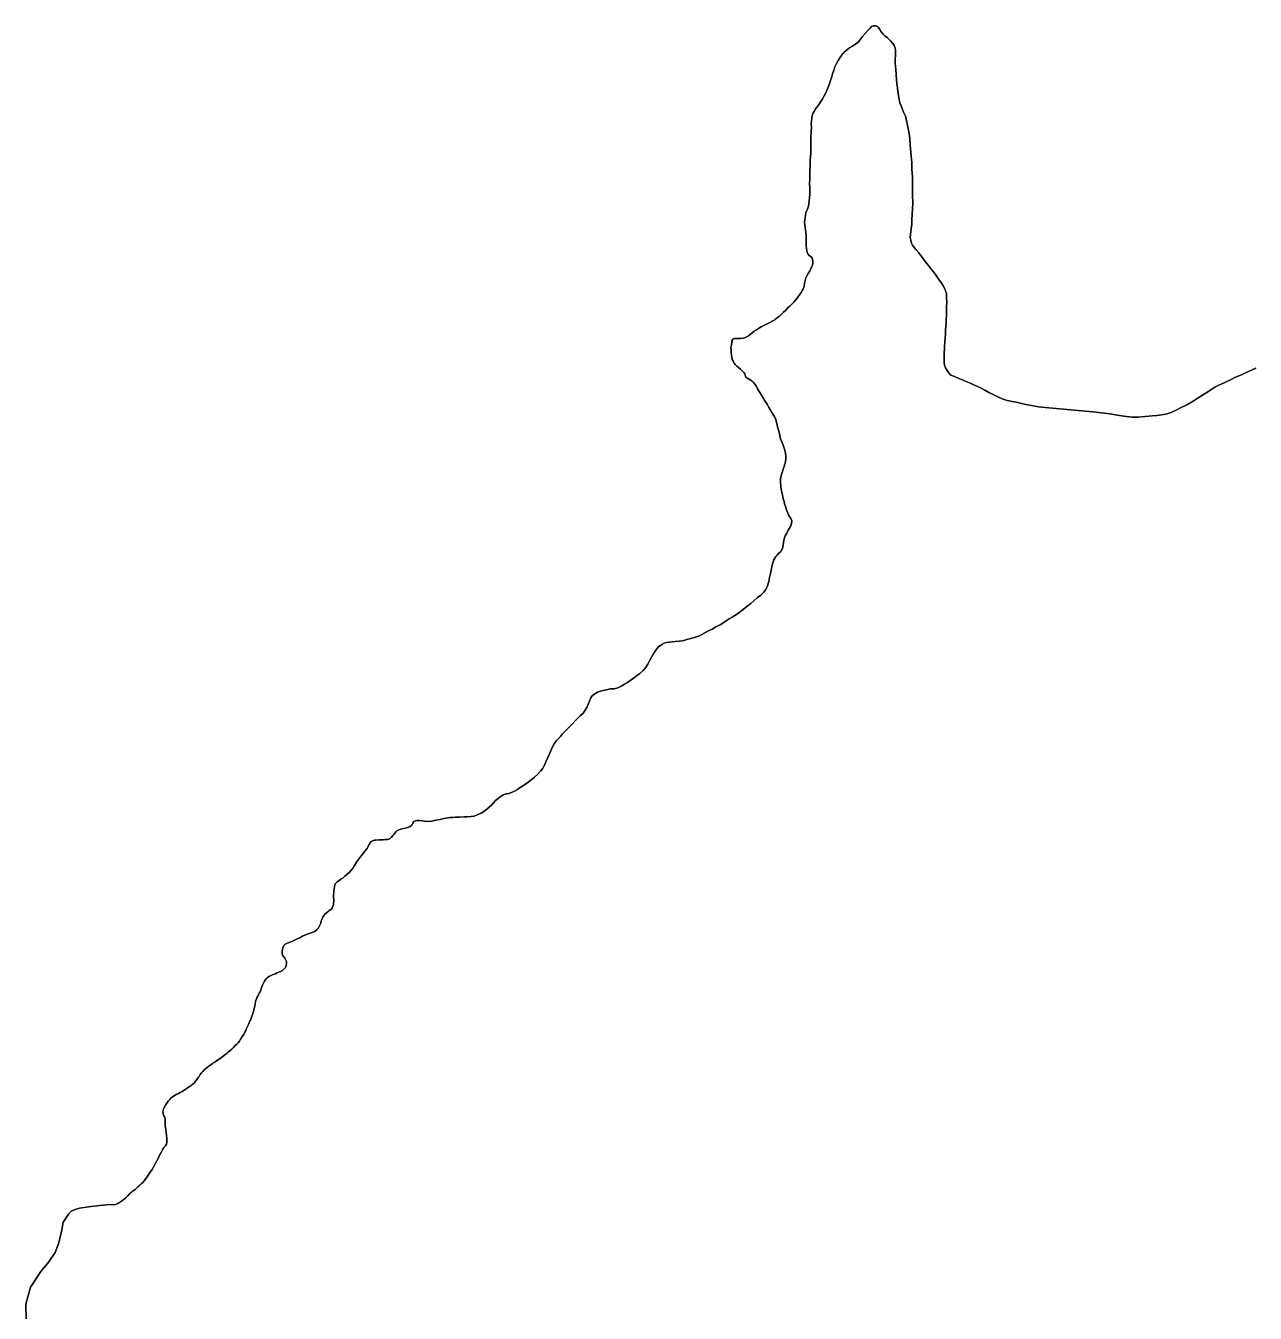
# Model space of a CAD drawing. Header units: millimetres. Extents: x 642261 to 742091, y 6812581 to 6930561.
# Drawn here: x 725153 to 727146, y 6897207 to 6899294 of the extents above; entities that cross this region are included whole.
import ezdxf

# ---------------------------------------------------------------- set-up
doc = ezdxf.new("R2010")
doc.units = ezdxf.units.MM
doc.layers.add('LimiteAreaMunicipio', color=10, linetype='Continuous')

# ---------------------------------------------------------------- blocks, each defined once
blk = doc.blocks.new('compartilhadora_AUTOCAD_OD_1_FMEBLOCK1')
at = {"layer": 'LimiteAreaMunicipio', "color": 7, "linetype": 'Continuous'}
blk.add_lwpolyline([(623.36675, -9680.81465), (622.60145, -9656.80745), (630.41335, -9629.53395), (647.00985, -9604.13935), (660.07535, -9588.61825), (670.40465, -9573.04575), (676.47105, -9557.73585), (680.97635, -9536.48395), (683.18445, -9524.18635), (691.64455, -9510.97805), (695.99445, -9506.08985), (702.57935, -9503.64295), (709.46195, -9501.54455), (724.55985, -9499.25765), (742.16765, -9496.93245), (759.38085, -9495.37095), (766.63745, -9495.97145), (769.28265, -9494.96885), (771.84865, -9493.88515), (774.32425, -9492.45835), (777.66715, -9490.36315), (779.91365, -9488.64035), (782.31695, -9486.79805), (784.73835, -9484.66685), (786.67755, -9482.90695), (788.23155, -9481.24535), (790.45415, -9478.91535), (792.06235, -9477.21765), (793.29915, -9476.14455), (794.70065, -9474.94395), (795.32305, -9474.41075), (797.40105, -9472.94785), (799.82245, -9470.99715), (802.20765, -9468.92005), (804.38295, -9466.97895), (807.18375, -9464.48625), (810.36405, -9461.57835), (812.26895, -9459.66845), (814.87105, -9456.65215), (817.43685, -9453.18435), (819.40665, -9450.49325), (821.06665, -9448.11295), (823.43645, -9444.64655), (825.48845, -9441.44015), (827.30915, -9438.52245), (829.60025, -9434.72055), (831.44985, -9431.54295), (833.06825, -9428.27875), (835.03355, -9424.69685), (836.99875, -9420.82605), (838.53905, -9417.68425), (840.44655, -9413.95785), (842.46955, -9410.23145), (844.81045, -9405.98525), (846.43695, -9403.33945), (849.03815, -9400.53735), (850.65645, -9397.61995), (851.23445, -9394.81785), (851.26335, -9391.75585), (851.11615, -9387.95145), (850.97165, -9383.61835), (850.39355, -9378.62095), (849.41105, -9373.30585), (848.71625, -9368.14705), (848.54285, -9364.47855), (848.48595, -9360.68065), (848.37035, -9355.76995), (847.59005, -9353.45905), (846.14535, -9350.61295), (845.22055, -9347.86865), (844.93155, -9345.12435), (845.65405, -9341.19575), (846.87195, -9338.03005), (849.01055, -9334.65025), (851.20715, -9331.32835), (853.72135, -9328.15075), (855.95145, -9325.27855), (857.97455, -9323.08315), (860.25775, -9321.11885), (862.30955, -9319.61675), (864.67945, -9318.37455), (867.45385, -9316.90135), (870.01555, -9315.58685), (873.07515, -9314.10835), (876.33745, -9312.22475), (879.47805, -9310.15905), (882.31485, -9308.29575), (884.96915, -9306.63505), (887.71375, -9304.84195), (889.94265, -9303.36355), (891.98915, -9301.72305), (894.07615, -9299.79905), (895.93015, -9298.00655), (897.75385, -9295.79905), (900.10425, -9292.94345), (902.15075, -9289.88535), (903.45135, -9287.89085), (905.51805, -9284.89355), (907.72665, -9282.05805), (909.67735, -9279.73495), (911.52125, -9277.83115), (914.15535, -9275.48185), (916.48555, -9273.59835), (919.44995, -9271.24205), (922.50945, -9268.99395), (925.34625, -9267.02945), (928.98175, -9264.67095), (931.98065, -9262.38235), (936.03305, -9259.81025), (938.43165, -9258.01945), (942.24095, -9255.42705), (945.58425, -9252.85485), (948.38935, -9250.67735), (950.80055, -9248.67225), (953.71835, -9246.05965), (956.56135, -9243.57775), (959.39815, -9240.74235), (962.29565, -9237.86645), (964.61145, -9235.78905), (966.71885, -9233.37895), (968.82615, -9230.58415), (970.89285, -9227.64745), (972.16845, -9225.58535), (972.53415, -9224.99425), (974.04585, -9222.38745), (975.91005, -9219.10635), (977.79445, -9216.12925), (979.31175, -9213.20135), (980.16275, -9211.31775), (981.66215, -9208.25955), (983.14125, -9204.83695), (984.48395, -9201.90905), (986.04415, -9198.48635), (986.81015, -9196.64885), (987.46255, -9195.08395), (988.68255, -9191.66675), (989.69575, -9188.81105), (990.48585, -9186.38085), (991.62055, -9182.85675), (992.39405, -9180.03005), (993.26535, -9176.28325), (993.91455, -9173.21205), (994.56295, -9170.05265), (995.21135, -9167.07545), (995.74175, -9164.87545), (996.45095, -9162.36405), (997.13985, -9160.23745), (998.53795, -9157.66545), (999.79435, -9155.23505), (1001.15565, -9153.07805), (1002.37135, -9150.54655), (1003.46555, -9147.65045), (1004.33845, -9145.81675), (1005.41235, -9142.87995), (1006.38495, -9140.16615), (1007.23885, -9137.98715), (1008.29255, -9135.41505), (1009.38665, -9133.28845), (1010.60245, -9131.85055), (1012.18765, -9129.73435), (1013.82895, -9128.05335), (1015.83485, -9126.65585), (1017.78015, -9125.44085), (1020.57635, -9124.10405), (1023.78625, -9122.73845), (1027.33215, -9121.32075), (1030.27025, -9120.18665), (1032.72195, -9118.97145), (1035.64345, -9117.76975), (1039.01375, -9115.98825), (1041.54145, -9113.59115), (1043.58325, -9111.12945), (1044.91175, -9108.05225), (1045.46275, -9105.33135), (1045.13865, -9101.41195), (1043.87475, -9098.52905), (1042.31425, -9096.14235), (1040.85595, -9094.23135), (1039.82855, -9092.86105), (1039.01825, -9091.40345), (1038.11085, -9088.68255), (1038.27295, -9085.41105), (1038.69415, -9082.33385), (1039.54165, -9079.40485), (1041.19445, -9075.87405), (1043.36565, -9073.63905), (1045.73135, -9072.34335), (1049.58785, -9070.69135), (1055.16185, -9068.58595), (1058.31845, -9067.17545), (1062.79065, -9064.90815), (1066.77665, -9063.06175), (1071.34605, -9060.76195), (1074.91085, -9058.94805), (1078.89695, -9057.52295), (1083.85515, -9055.74135), (1086.89405, -9054.68805), (1090.45885, -9053.13315), (1093.27825, -9051.15725), (1095.12535, -9049.37585), (1097.10225, -9046.78435), (1098.33375, -9044.61415), (1100.14855, -9040.62995), (1100.77935, -9039.09865), (1101.67135, -9036.15305), (1102.35625, -9033.63725), (1102.96495, -9032.06815), (1103.92075, -9029.95045), (1105.32255, -9027.97595), (1106.72445, -9025.74675), (1107.87435, -9024.42825), (1110.10465, -9022.53355), (1112.19155, -9020.84575), (1113.97565, -9019.44455), (1116.14215, -9017.94775), (1117.50155, -9017.09575), (1119.54055, -9014.58005), (1120.52825, -9012.30315), (1121.29295, -9009.13455), (1121.66345, -9006.93975), (1121.82275, -9003.89855), (1121.87055, -9001.30325), (1121.66345, -8998.32575), (1121.50395, -8995.93985), (1121.47205, -8993.10565), (1121.77475, -8989.82565), (1122.14115, -8987.10295), (1122.47875, -8983.99795), (1122.93735, -8980.30535), (1123.04765, -8979.75925), (1123.47235, -8977.65695), (1124.41505, -8975.72155), (1125.58705, -8973.86255), (1127.57815, -8972.29585), (1130.20235, -8970.56425), (1133.10685, -8968.37425), (1136.90305, -8965.72565), (1140.08785, -8963.20465), (1143.33225, -8960.76965), (1147.15385, -8957.00065), (1150.82265, -8952.74785), (1153.17505, -8949.54865), (1155.49355, -8945.88155), (1158.88205, -8940.81395), (1161.43635, -8936.67605), (1164.44265, -8932.24505), (1167.14335, -8928.98545), (1169.54415, -8926.67895), (1172.47405, -8922.57895), (1175.78615, -8918.22435), (1177.24435, -8915.67935), (1179.15945, -8911.93215), (1180.78345, -8908.99895), (1182.38595, -8907.21715), (1184.44895, -8905.95595), (1186.31865, -8905.21355), (1188.14125, -8904.93325), (1190.08415, -8904.69305), (1194.69115, -8904.51285), (1197.99615, -8904.23255), (1201.75125, -8904.09245), (1205.03615, -8903.95235), (1208.88195, -8903.87225), (1211.20545, -8903.27165), (1213.44885, -8902.23055), (1215.46045, -8900.13665), (1217.60365, -8897.29365), (1219.66675, -8894.95125), (1220.80395, -8893.40165), (1222.50325, -8891.57685), (1224.30085, -8889.94865), (1226.13115, -8888.75405), (1229.05095, -8887.60915), (1232.35265, -8886.55395), (1234.81075, -8885.80915), (1238.22745, -8885.17875), (1241.21465, -8884.59515), (1243.57305, -8883.89915), (1245.97635, -8882.48475), (1248.20825, -8880.59205), (1250.13985, -8877.47155), (1251.71205, -8874.82245), (1254.13785, -8873.36335), (1256.56355, -8872.80195), (1260.31445, -8872.98155), (1265.38345, -8873.71575), (1272.63405, -8874.64175), (1280.64995, -8873.83665), (1287.49785, -8872.54815), (1294.26505, -8871.17925), (1298.02715, -8870.28035), (1303.46525, -8869.47515), (1309.78935, -8868.38805), (1314.96445, -8867.90545), (1319.47595, -8867.66405), (1325.51815, -8867.38215), (1333.01045, -8866.97945), (1338.26645, -8866.89815), (1344.55025, -8866.53575), (1349.42435, -8865.77065), (1354.45955, -8863.95885), (1360.98505, -8861.38215), (1366.82585, -8857.19495), (1370.27415, -8854.43375), (1374.02035, -8851.21285), (1377.60535, -8848.15285), (1380.26385, -8844.85135), (1383.80865, -8840.62385), (1388.23955, -8837.08075), (1391.44015, -8834.68965), (1396.47525, -8831.30755), (1401.75225, -8829.85815), (1405.73995, -8829.09325), (1409.94175, -8827.71135), (1414.89635, -8825.57735), (1419.64955, -8822.67865), (1424.16105, -8819.69935), (1429.71985, -8816.11585), (1434.59395, -8812.37145), (1441.23095, -8807.87635), (1447.31345, -8803.00465), (1452.59025, -8798.05235), (1457.18235, -8792.77815), (1460.09095, -8789.33515), (1463.23295, -8783.49705), (1465.89145, -8778.10185), (1468.15465, -8772.04015), (1471.41745, -8765.11505), (1474.80105, -8757.46525), (1476.70455, -8753.65675), (1479.32285, -8748.58365), (1482.46475, -8743.91325), (1486.49285, -8739.68565), (1489.20345, -8737.07945), (1492.70795, -8732.65065), (1497.78345, -8727.57765), (1502.73805, -8722.50465), (1508.25655, -8716.66655), (1512.53935, -8712.09275), (1517.65515, -8707.06015), (1522.00545, -8703.03375), (1525.91275, -8699.04785), (1529.37695, -8694.05525), (1532.41235, -8688.83445), (1534.82925, -8683.27825), (1536.88365, -8678.12465), (1538.62075, -8673.96185), (1540.43345, -8671.30455), (1544.82405, -8667.64065), (1549.57725, -8664.90285), (1552.61365, -8663.84315), (1558.33355, -8662.31325), (1564.21465, -8661.02485), (1569.97485, -8659.81685), (1576.66155, -8659.33385), (1580.51275, -8658.39295), (1583.33235, -8657.38625), (1587.96485, -8654.97055), (1593.12075, -8651.99125), (1598.03515, -8649.13255), (1604.23845, -8645.10625), (1607.60175, -8642.50965), (1611.99245, -8639.08735), (1618.07485, -8634.69875), (1623.27115, -8629.74655), (1627.23275, -8625.34045), (1631.05955, -8619.70375), (1633.91945, -8614.02685), (1637.10175, -8608.30965), (1639.12095, -8604.29775), (1641.65875, -8599.98965), (1644.92145, -8595.44005), (1649.07055, -8591.09175), (1651.54435, -8589.05595), (1653.71955, -8587.56615), (1657.42545, -8585.67385), (1661.45355, -8584.58685), (1665.52205, -8583.90245), (1671.04055, -8583.53995), (1675.28375, -8583.00725), (1681.68855, -8582.52405), (1687.00555, -8581.79935), (1692.68535, -8580.10835), (1695.67985, -8579.29205), (1698.61615, -8578.49155), (1704.33615, -8576.96155), (1708.09785, -8575.70725), (1714.78465, -8573.41235), (1722.39785, -8569.58745), (1729.20535, -8565.80275), (1735.19355, -8562.77475), (1741.31635, -8559.31205), (1748.00305, -8555.64835), (1752.56765, -8552.85135), (1757.92505, -8549.59005), (1762.87965, -8546.28855), (1767.55225, -8543.55065), (1771.99365, -8540.71665), (1774.73275, -8538.86445), (1778.96225, -8535.64345), (1785.40735, -8530.89255), (1792.01345, -8525.81955), (1797.70865, -8521.49355), (1802.74385, -8517.06475), (1808.98745, -8511.42815), (1813.99705, -8507.95025), (1819.03225, -8502.83705), (1822.50505, -8498.51165), (1825.12335, -8492.75415), (1826.89575, -8485.66795), (1828.46675, -8479.10525), (1829.99855, -8472.39395), (1831.85145, -8461.72455), (1833.23395, -8456.78775), (1835.40905, -8450.22495), (1838.71225, -8445.15195), (1840.44895, -8442.96055), (1842.82565, -8440.02135), (1846.61195, -8436.67955), (1849.27055, -8432.00925), (1850.35815, -8426.69455), (1850.84985, -8422.03475), (1851.81665, -8416.27745), (1853.70985, -8411.36525), (1856.20725, -8407.09745), (1858.74495, -8402.50745), (1860.60455, -8399.30455), (1862.21585, -8396.40575), (1863.29405, -8393.48785), (1864.13995, -8390.75005), (1864.22045, -8387.20715), (1863.45515, -8384.46915), (1861.88405, -8381.81175), (1859.78955, -8378.59095), (1857.81575, -8374.60495), (1856.81585, -8371.89105), (1855.04355, -8367.70365), (1853.91565, -8363.91905), (1852.74745, -8359.61105), (1851.78075, -8355.82635), (1850.64495, -8351.49455), (1849.23495, -8345.81755), (1848.26835, -8340.74455), (1847.18085, -8336.51695), (1846.57495, -8331.42165), (1846.13195, -8324.29525), (1846.17215, -8318.94035), (1846.98175, -8313.51975), (1848.51245, -8308.76875), (1850.28485, -8303.21265), (1851.73495, -8299.22675), (1852.70995, -8296.70465), (1853.83785, -8293.52395), (1854.83585, -8287.87615), (1854.63445, -8282.64205), (1854.27185, -8277.52875), (1853.62405, -8274.68925), (1852.13375, -8269.29415), (1850.20005, -8264.70435), (1848.22635, -8259.30905), (1846.25255, -8254.19575), (1844.96165, -8249.57985), (1843.71295, -8243.50035), (1841.98085, -8237.05815), (1840.53065, -8231.98515), (1839.31645, -8227.12675), (1837.74545, -8221.57055), (1835.57025, -8217.62485), (1832.26715, -8211.82715), (1829.72075, -8207.93315), (1826.94135, -8203.30315), (1824.44395, -8198.35085), (1820.77835, -8192.55305), (1818.39245, -8188.74525), (1815.49205, -8183.55145), (1812.39055, -8179.20315), (1808.84575, -8173.40535), (1806.91225, -8169.45965), (1804.72515, -8165.96955), (1802.50975, -8163.23175), (1800.01225, -8160.97715), (1796.83005, -8158.88355), (1794.09095, -8157.19245), (1791.63375, -8155.42085), (1790.06275, -8154.05195), (1789.17665, -8152.48175), (1788.53205, -8150.99205), (1788.00845, -8149.18035), (1787.06655, -8147.09985), (1784.52885, -8144.44255), (1781.30635, -8141.54365), (1777.92265, -8138.80595), (1775.14325, -8136.34985), (1772.40415, -8133.73275), (1770.87335, -8131.47825), (1769.30245, -8128.61945), (1767.84595, -8125.77765), (1766.91955, -8121.95275), (1766.39585, -8118.65125), (1765.91245, -8114.18195), (1765.87225, -8110.23635), (1765.79285, -8106.35415), (1766.47765, -8101.76425), (1767.04485, -8098.08695), (1767.52825, -8095.63105), (1767.93105, -8094.26215), (1768.77695, -8092.81275), (1770.10625, -8092.00745), (1771.47585, -8091.68535), (1773.97335, -8091.44385), (1776.91385, -8091.48415), (1777.38905, -8091.48425), (1781.18365, -8091.48405), (1786.21875, -8090.96065), (1790.20665, -8089.63205), (1794.23475, -8087.33705), (1796.94775, -8085.06175), (1800.25075, -8082.24335), (1803.31215, -8079.90815), (1806.89715, -8077.65355), (1810.60305, -8075.31825), (1814.71175, -8072.98305), (1818.92015, -8070.67415), (1824.64015, -8067.73485), (1828.50715, -8065.48035), (1833.54225, -8062.82305), (1837.28845, -8060.64885), (1841.39715, -8057.74995), (1844.33765, -8055.41475), (1846.75005, -8053.31235), (1850.61915, -8049.38865), (1854.51655, -8045.69075), (1858.69625, -8041.54125), (1861.16165, -8039.04445), (1864.40945, -8036.02395), (1867.71375, -8032.55195), (1870.06825, -8029.93865), (1872.83595, -8026.52295), (1875.40595, -8023.16385), (1877.52405, -8020.05855), (1879.30325, -8017.01005), (1881.11725, -8014.05735), (1882.86825, -8011.06505), (1884.30865, -8007.22595), (1885.21925, -8001.93145), (1886.12295, -7997.69725), (1887.13965, -7993.54765), (1888.94995, -7989.97215), (1890.72915, -7986.18955), (1893.49685, -7981.81425), (1895.05015, -7978.62445), (1896.71635, -7975.03935), (1897.68405, -7972.64565), (1898.44655, -7969.11715), (1898.46785, -7966.50945), (1898.15715, -7963.43255), (1897.59235, -7961.14605), (1896.49095, -7959.70645), (1894.23155, -7958.26675), (1892.22645, -7956.54485), (1890.50365, -7954.11725), (1889.43045, -7952.00015), (1888.60965, -7949.41345), (1888.18605, -7945.60265), (1887.76235, -7941.56605), (1887.73415, -7937.64225), (1887.76155, -7933.28345), (1887.73325, -7927.55305), (1887.53165, -7924.43445), (1887.16445, -7919.60735), (1886.71255, -7915.51415), (1885.86045, -7912.05005), (1885.32385, -7907.33585), (1885.12615, -7902.93225), (1885.38025, -7899.20605), (1885.80915, -7895.99485), (1886.65635, -7891.39365), (1887.19295, -7888.14745), (1888.15315, -7885.29645), (1889.65385, -7881.78215), (1891.26345, -7877.26555), (1892.19545, -7873.53945), (1892.78645, -7868.69835), (1893.18175, -7863.75845), (1893.58005, -7857.41895), (1893.55175, -7850.50315), (1893.49525, -7846.86165), (1893.23995, -7840.71105), (1893.49415, -7832.27065), (1893.66365, -7827.24585), (1893.77645, -7819.26845), (1893.91775, -7813.17105), (1894.14315, -7808.41055), (1894.39735, -7801.97445), (1894.68275, -7796.81855), (1895.02165, -7791.73745), (1894.96515, -7786.34585), (1895.24615, -7780.65805), (1895.16135, -7774.56085), (1895.33115, -7771.04045), (1895.44415, -7764.71735), (1895.72655, -7759.12815), (1895.87095, -7754.73495), (1896.12515, -7749.54105), (1896.01215, -7744.37525), (1896.37705, -7739.29895), (1896.80065, -7734.21795), (1897.50665, -7730.46345), (1898.69285, -7726.99135), (1900.55165, -7723.50335), (1903.59185, -7718.69205), (1907.45535, -7713.43755), (1910.14715, -7709.32255), (1913.51275, -7703.98615), (1916.83795, -7698.28845), (1919.31155, -7693.33775), (1921.59165, -7688.08335), (1923.68665, -7683.00555), (1925.93505, -7677.40305), (1927.36015, -7673.38305), (1928.56845, -7669.08605), (1930.50035, -7662.75525), (1932.36865, -7656.70935), (1934.36885, -7651.24705), (1937.02905, -7646.02415), (1939.49915, -7640.76985), (1942.29355, -7636.76605), (1944.70035, -7632.61945), (1946.15755, -7630.89135), (1948.04345, -7628.91995), (1948.87135, -7628.05445), (1952.23245, -7624.84425), (1955.24495, -7622.43035), (1958.17255, -7620.41835), (1962.95085, -7617.59245), (1967.84875, -7614.56765), (1972.34835, -7610.78655), (1976.09135, -7606.09015), (1979.20865, -7602.09315), (1983.38965, -7597.23725), (1987.73005, -7592.30185), (1991.52845, -7588.30595), (1993.71855, -7585.91785), (1996.38645, -7584.80355), (1999.05445, -7584.64425), (2000.48795, -7584.80355), (2001.88155, -7585.28105), (2003.71325, -7586.31575), (2004.74855, -7587.58945), (2006.89885, -7590.57465), (2008.77035, -7593.91785), (2012.47365, -7598.17655), (2015.27915, -7600.86395), (2019.73895, -7604.48585), (2024.47745, -7608.98335), (2027.90195, -7613.24195), (2030.41055, -7616.86395), (2031.99255, -7620.56365), (2032.24385, -7624.86105), (2032.32755, -7630.80465), (2032.21595, -7634.20905), (2032.13225, -7637.26705), (2032.07655, -7641.59235), (2032.13225, -7646.02915), (2032.52365, -7650.00705), (2032.85875, -7655.56005), (2033.62235, -7662.91225), (2034.33645, -7672.69115), (2034.97915, -7681.89905), (2036.12705, -7690.36815), (2037.48385, -7698.50535), (2039.55485, -7709.42645), (2042.76845, -7717.34965), (2045.41995, -7724.67125), (2048.49065, -7730.95255), (2050.91875, -7740.73165), (2052.70405, -7748.44055), (2054.13595, -7756.75055), (2055.84975, -7767.17195), (2056.49535, -7778.62585), (2057.56655, -7788.83325), (2058.06495, -7796.26375), (2058.85055, -7806.11415), (2059.05935, -7817.49875), (2059.91625, -7829.56185), (2059.98795, -7836.93985), (2059.77375, -7848.07505), (2060.27505, -7858.89115), (2060.41795, -7872.02495), (2059.98945, -7881.30425), (2059.68235, -7889.49805), (2059.03145, -7900.00735), (2058.88175, -7906.09105), (2057.88035, -7914.04815), (2056.97915, -7923.05625), (2056.37535, -7927.83985), (2057.12635, -7932.44405), (2058.42815, -7937.19825), (2059.93015, -7940.45125), (2062.68395, -7944.20445), (2066.22875, -7947.85515), (2070.30085, -7952.76735), (2074.58345, -7958.90765), (2079.11225, -7964.73635), (2083.17305, -7970.07465), (2087.45465, -7975.63345), (2090.86275, -7979.89315), (2093.95255, -7983.59915), (2097.04225, -7987.74625), (2100.70585, -7992.51105), (2104.06045, -7997.36405), (2106.62755, -8000.70185), (2109.05525, -8004.98125), (2111.70355, -8009.92265), (2113.73395, -8014.42265), (2115.41125, -8018.96685), (2115.32715, -8024.94895), (2115.45955, -8032.49325), (2115.28305, -8040.56685), (2115.24115, -8046.46115), (2114.97625, -8053.65245), (2114.71145, -8061.46145), (2114.35835, -8066.62325), (2114.00505, -8072.12515), (2113.78435, -8078.25765), (2113.25485, -8085.18425), (2112.76545, -8090.81475), (2112.41235, -8097.38845), (2112.01505, -8104.00625), (2111.70605, -8109.87395), (2111.50575, -8113.96275), (2111.35725, -8118.26685), (2111.25825, -8122.91715), (2111.45625, -8129.74435), (2112.05025, -8134.83975), (2113.53505, -8139.39115), (2116.05935, -8143.64565), (2118.19845, -8146.84315), (2122.40555, -8150.85015), (2128.14695, -8153.42285), (2135.12585, -8156.44045), (2141.16285, -8158.89385), (2144.13395, -8160.10125), (2152.17855, -8163.48485), (2160.64215, -8167.34355), (2170.39275, -8171.84555), (2177.24775, -8175.32715), (2183.68215, -8178.93845), (2190.90835, -8182.64885), (2199.37205, -8186.70545), (2205.28745, -8189.39485), (2213.70165, -8192.16515), (2221.52185, -8193.84735), (2228.15415, -8195.08415), (2236.86525, -8197.21135), (2246.66525, -8198.94295), (2252.93335, -8200.28825), (2264.31725, -8202.41555), (2275.11275, -8203.45205), (2352.47375, -8210.43655), (2361.46015, -8211.33425), (2370.56725, -8212.66995), (2379.82275, -8213.90675), (2392.44395, -8215.98455), (2402.81215, -8217.57145), (2416.17575, -8219.00605), (2425.87675, -8219.00615), (2437.08305, -8218.16095), (2448.51645, -8216.82525), (2456.20815, -8216.28025), (2470.80915, -8214.15305), (2477.57005, -8211.91545), (2487.32055, -8207.85885), (2493.55695, -8204.54425), (2505.63365, -8198.40975), (2514.79025, -8193.06685), (2521.50485, -8188.78555), (2529.96845, -8183.64045), (2540.60985, -8176.81355), (2550.26135, -8170.72855), (2555.72535, -8167.92635), (2566.36685, -8162.88015), (2575.57285, -8158.47715), (2582.78655, -8155.10265), (2594.41785, -8149.80915), (2604.41585, -8145.35675), (2616.34405, -8139.71705)], dxfattribs=at)
blk = doc.blocks.new('compartilhadora_AUTOCAD_OD_1_FMEBLOCK2')
at = {"layer": 'LimiteAreaMunicipio', "color": 7, "linetype": 'Continuous'}
blk.add_lwpolyline([(-2728.21875, 1648.8119), (-2740.14695, 1643.1722), (-2750.14495, 1638.7198), (-2761.77625, 1633.4263), (-2768.98995, 1630.0518), (-2778.19595, 1625.6488), (-2788.83745, 1620.6026), (-2794.30145, 1617.8004), (-2803.95295, 1611.7154), (-2814.59435, 1604.8885), (-2823.05795, 1599.7434), (-2829.77255, 1595.4621), (-2838.92915, 1590.1192), (-2851.00585, 1583.9847), (-2857.24225, 1580.6701), (-2866.99275, 1576.6135), (-2873.75365, 1574.3759), (-2888.35465, 1572.2487), (-2896.04635, 1571.7037), (-2907.47975, 1570.368), (-2918.68605, 1569.5228), (-2928.38705, 1569.5229), (-2941.75065, 1570.9575), (-2952.11885, 1572.5444), (-2964.74005, 1574.6222), (-2973.99555, 1575.859), (-2983.10265, 1577.1947), (-2992.08905, 1578.0924), (-3069.45005, 1585.0769), (-3080.24555, 1586.1134), (-3091.62945, 1588.2407), (-3097.89755, 1589.586), (-3107.69755, 1591.3176), (-3116.40865, 1593.4448), (-3123.04095, 1594.6816), (-3130.86115, 1596.3638), (-3139.27535, 1599.1341), (-3145.19075, 1601.8235), (-3153.65445, 1605.8801), (-3160.88065, 1609.5905), (-3167.31505, 1613.2018), (-3174.17005, 1616.6834), (-3183.92065, 1621.1854), (-3192.38425, 1625.0441), (-3200.42885, 1628.4277), (-3203.39995, 1629.6351), (-3209.43695, 1632.0885), (-3216.41585, 1635.1061), (-3222.15725, 1637.6788), (-3226.36435, 1641.6858), (-3228.50345, 1644.8833), (-3231.02775, 1649.1378), (-3232.51255, 1653.6892), (-3233.10655, 1658.7846), (-3233.30455, 1665.6118), (-3233.20555, 1670.2621), (-3233.05705, 1674.5662), (-3232.85675, 1678.655), (-3232.54775, 1684.5227), (-3232.15045, 1691.1405), (-3231.79735, 1697.7142), (-3231.30795, 1703.3447), (-3230.77845, 1710.2713), (-3230.55775, 1716.4038), (-3230.20445, 1721.9057), (-3229.85135, 1727.0675), (-3229.58655, 1734.8765), (-3229.32165, 1742.0678), (-3229.27975, 1747.9621), (-3229.10325, 1756.0357), (-3229.23565, 1763.58), (-3229.15155, 1769.5621), (-3230.82885, 1774.1063), (-3232.85925, 1778.6063), (-3235.50755, 1783.5477), (-3237.93525, 1787.8271), (-3240.50235, 1791.1649), (-3243.85695, 1796.0179), (-3247.52055, 1800.7827), (-3250.61025, 1804.9298), (-3253.70005, 1808.6358), (-3257.10815, 1812.8955), (-3261.38975, 1818.4543), (-3265.45055, 1823.7926), (-3269.97935, 1829.6213), (-3274.26195, 1835.7616), (-3278.33405, 1840.6738), (-3281.87885, 1844.3245), (-3284.63265, 1848.0777), (-3286.13465, 1851.3307), (-3287.43645, 1856.0849), (-3288.18745, 1860.6891), (-3287.58365, 1865.4727), (-3286.68245, 1874.4808), (-3285.68105, 1882.4379), (-3285.53135, 1888.5216), (-3284.88045, 1899.0309), (-3284.57335, 1907.2247), (-3284.14485, 1916.504), (-3284.28775, 1929.6378), (-3284.78905, 1940.4539), (-3284.57485, 1951.5891), (-3284.64655, 1958.9671), (-3285.50345, 1971.0302), (-3285.71225, 1982.4148), (-3286.49785, 1992.2652), (-3286.99625, 1999.6957), (-3288.06745, 2009.9031), (-3288.71305, 2021.357), (-3290.42685, 2031.7784), (-3291.85875, 2040.0884), (-3293.64405, 2047.7973), (-3296.07215, 2057.5764), (-3299.14285, 2063.8577), (-3301.79435, 2071.1793), (-3305.00795, 2079.1025), (-3307.07895, 2090.0236), (-3308.43575, 2098.1608), (-3309.58365, 2106.6299), (-3310.22635, 2115.8378), (-3310.94045, 2125.6167), (-3311.70405, 2132.9689), (-3312.03915, 2138.5219), (-3312.43055, 2142.4998), (-3312.48625, 2146.9366), (-3312.43055, 2151.2619), (-3312.34685, 2154.3199), (-3312.23525, 2157.7243), (-3312.31895, 2163.6679), (-3312.57025, 2167.9653), (-3314.15225, 2171.665), (-3316.66085, 2175.287), (-3320.08535, 2179.5456), (-3324.82385, 2184.0431), (-3329.28365, 2187.665), (-3332.08915, 2190.3524), (-3335.79245, 2194.6111), (-3337.66395, 2197.9543), (-3339.81425, 2200.9395), (-3340.84955, 2202.2132), (-3342.68125, 2203.2479), (-3344.07485, 2203.7254), (-3345.50835, 2203.8847), (-3348.17635, 2203.7254), (-3350.84425, 2202.6111), (-3353.03435, 2200.223), (-3356.83275, 2196.2271), (-3361.17315, 2191.2917), (-3365.35415, 2186.4358), (-3368.47145, 2182.4388), (-3372.21445, 2177.7424), (-3376.71405, 2173.9613), (-3381.61195, 2170.9365), (-3386.39025, 2168.1106), (-3389.31785, 2166.0986), (-3392.33035, 2163.6847), (-3395.69145, 2160.4745), (-3396.51935, 2159.609), (-3398.40525, 2157.6376), (-3399.86245, 2155.9095), (-3402.26925, 2151.7629), (-3405.06365, 2147.7591), (-3407.53375, 2142.5048), (-3410.19395, 2137.2819), (-3412.19415, 2131.8196), (-3414.06245, 2125.7737), (-3415.99435, 2119.4429), (-3417.20265, 2115.1459), (-3418.62775, 2111.1259), (-3420.87615, 2105.5234), (-3422.97115, 2100.4456), (-3425.25125, 2095.1912), (-3427.72485, 2090.2405), (-3431.05005, 2084.5428), (-3434.41565, 2079.2064), (-3437.10745, 2075.0914), (-3440.97095, 2069.8369), (-3444.01115, 2065.0256), (-3445.86995, 2061.5376), (-3447.05615, 2058.0655), (-3447.76215, 2054.311), (-3448.18575, 2049.23), (-3448.55065, 2044.1537), (-3448.43765, 2038.9879), (-3448.69185, 2033.794), (-3448.83625, 2029.4008), (-3449.11865, 2023.8116), (-3449.23165, 2017.4885), (-3449.40145, 2013.9681), (-3449.31665, 2007.8709), (-3449.59765, 2002.1831), (-3449.54115, 1996.7915), (-3449.88005, 1991.7104), (-3450.16545, 1986.5545), (-3450.41965, 1980.1184), (-3450.64505, 1975.3579), (-3450.78635, 1969.2605), (-3450.89915, 1961.2831), (-3451.06865, 1956.2583), (-3451.32285, 1947.8179), (-3451.06755, 1941.6673), (-3451.01105, 1938.0258), (-3450.98275, 1931.11), (-3451.38105, 1924.7705), (-3451.77635, 1919.8306), (-3452.36735, 1914.9895), (-3453.29935, 1911.2634), (-3454.90895, 1906.7468), (-3456.40965, 1903.2325), (-3457.36985, 1900.3815), (-3457.90645, 1897.1353), (-3458.75365, 1892.5341), (-3459.18255, 1889.3229), (-3459.43665, 1885.5967), (-3459.23895, 1881.1931), (-3458.70235, 1876.4789), (-3457.85025, 1873.0148), (-3457.39835, 1868.9216), (-3457.03115, 1864.0945), (-3456.82955, 1860.9759), (-3456.80125, 1855.2455), (-3456.82865, 1850.8867), (-3456.80045, 1846.9629), (-3456.37675, 1842.9263), (-3455.95315, 1839.1155), (-3455.13235, 1836.5288), (-3454.05915, 1834.4117), (-3452.33635, 1831.9841), (-3450.33125, 1830.2622), (-3448.07185, 1828.8225), (-3446.97045, 1827.3829), (-3446.40565, 1825.0964), (-3446.09495, 1822.0195), (-3446.11625, 1819.4118), (-3446.87875, 1815.8833), (-3447.84645, 1813.4896), (-3449.51265, 1809.9045), (-3451.06595, 1806.7147), (-3453.83365, 1802.3394), (-3455.61285, 1798.5568), (-3457.42315, 1794.9813), (-3458.43985, 1790.8317), (-3459.34355, 1786.5975), (-3460.25415, 1781.303), (-3461.69455, 1777.4639), (-3463.44555, 1774.4716), (-3465.25955, 1771.5189), (-3467.03875, 1768.4704), (-3469.15685, 1765.3651), (-3471.72685, 1762.006), (-3474.49455, 1758.5903), (-3476.84905, 1755.977), (-3480.15335, 1752.505), (-3483.40115, 1749.4845), (-3485.86655, 1746.9877), (-3490.04625, 1742.8382), (-3493.94365, 1739.1403), (-3497.81275, 1735.2166), (-3500.22515, 1733.1142), (-3503.16565, 1730.779), (-3507.27435, 1727.8801), (-3511.02055, 1725.7059), (-3516.05565, 1723.0486), (-3519.92265, 1720.7941), (-3525.64265, 1717.8548), (-3529.85105, 1715.5459), (-3533.95975, 1713.2107), (-3537.66565, 1710.8754), (-3541.25065, 1708.6208), (-3544.31205, 1706.2856), (-3547.61505, 1703.4672), (-3550.32805, 1701.1919), (-3554.35615, 1698.8969), (-3558.34405, 1697.5683), (-3563.37915, 1697.0449), (-3567.17375, 1697.0447), (-3567.64895, 1697.0448), (-3570.58945, 1697.0851), (-3573.08695, 1696.8436), (-3574.45655, 1696.5215), (-3575.78585, 1695.7162), (-3576.63175, 1694.2668), (-3577.03455, 1692.8979), (-3577.51795, 1690.442), (-3578.08515, 1686.7647), (-3578.76995, 1682.1748), (-3578.69055, 1678.2926), (-3578.65035, 1674.347), (-3578.16695, 1669.8777), (-3577.64325, 1666.5762), (-3576.71685, 1662.7513), (-3575.26035, 1659.9095), (-3573.68945, 1657.0507), (-3572.15865, 1654.7962), (-3569.41955, 1652.1791), (-3566.64015, 1649.723), (-3563.25645, 1646.9853), (-3560.03395, 1644.0864), (-3557.49625, 1641.4291), (-3556.55435, 1639.3486), (-3556.03075, 1637.5369), (-3555.38615, 1636.0472), (-3554.50005, 1634.477), (-3552.92905, 1633.1081), (-3550.47185, 1631.3365), (-3547.73275, 1629.6454), (-3544.55055, 1627.5518), (-3542.05305, 1625.2972), (-3539.83765, 1622.5594), (-3537.65055, 1619.0693), (-3535.71705, 1615.1236), (-3532.17225, 1609.3258), (-3529.07075, 1604.9775), (-3526.17035, 1599.7837), (-3523.78445, 1595.9759), (-3520.11885, 1590.1781), (-3517.62145, 1585.2258), (-3514.84205, 1580.5958), (-3512.29565, 1576.7018), (-3508.99255, 1570.9041), (-3506.81735, 1566.9584), (-3505.24635, 1561.4022), (-3504.03215, 1556.5438), (-3502.58195, 1551.4708), (-3500.84985, 1545.0286), (-3499.60115, 1538.9491), (-3498.31025, 1534.3332), (-3496.33645, 1529.2199), (-3494.36275, 1523.8246), (-3492.42905, 1519.2348), (-3490.93875, 1513.8397), (-3490.29095, 1511.0002), (-3489.92835, 1505.8869), (-3489.72695, 1500.6528), (-3490.72495, 1495.005), (-3491.85285, 1491.8243), (-3492.82785, 1489.3022), (-3494.27795, 1485.3163), (-3496.05035, 1479.7602), (-3497.58105, 1475.0092), (-3498.39065, 1469.5886), (-3498.43085, 1464.2337), (-3497.98785, 1457.1073), (-3497.38195, 1452.012), (-3496.29445, 1447.7844), (-3495.32785, 1442.7114), (-3493.91785, 1437.0344), (-3492.78205, 1432.7026), (-3491.81535, 1428.9179), (-3490.64715, 1424.6099), (-3489.51925, 1420.8253), (-3487.74695, 1416.6379), (-3486.74705, 1413.924), (-3484.77325, 1409.938), (-3482.67875, 1406.7172), (-3481.10765, 1404.0598), (-3480.34235, 1401.3218), (-3480.42285, 1397.7789), (-3481.26875, 1395.0411), (-3482.34695, 1392.1232), (-3483.95825, 1389.2244), (-3485.81785, 1386.0215), (-3488.35555, 1381.4315), (-3490.85295, 1377.1637), (-3492.74615, 1372.2515), (-3493.71295, 1366.4942), (-3494.20465, 1361.8344), (-3495.29225, 1356.5197), (-3497.95085, 1351.8494), (-3501.73715, 1348.5076), (-3504.11385, 1345.5684), (-3505.85055, 1343.377), (-3509.15375, 1338.304), (-3511.32885, 1331.7412), (-3512.71135, 1326.8044), (-3514.56425, 1316.135), (-3516.09605, 1309.4237), (-3517.66705, 1302.861), (-3519.43945, 1295.7748), (-3522.05775, 1290.0173), (-3525.53055, 1285.6919), (-3530.56575, 1280.5787), (-3535.57535, 1277.1008), (-3541.81895, 1271.4642), (-3546.85415, 1267.0354), (-3552.54935, 1262.7094), (-3559.15545, 1257.6364), (-3565.60055, 1252.8855), (-3569.83005, 1249.6645), (-3572.56915, 1247.8123), (-3577.01055, 1244.9783), (-3581.68315, 1242.2404), (-3586.63775, 1238.9389), (-3591.99515, 1235.6776), (-3596.55975, 1232.8806), (-3603.24645, 1229.2169), (-3609.36925, 1225.7542), (-3615.35745, 1222.7262), (-3622.16495, 1218.9415), (-3629.77815, 1215.1166), (-3636.46495, 1212.8217), (-3640.22665, 1211.5674), (-3645.94665, 1210.0374), (-3648.88295, 1209.2369), (-3651.87745, 1208.4206), (-3657.55725, 1206.7296), (-3662.87425, 1206.0049), (-3669.27905, 1205.5217), (-3673.52225, 1204.989), (-3679.04075, 1204.6265), (-3683.10925, 1203.9421), (-3687.13735, 1202.8551), (-3690.84325, 1200.9628), (-3693.01845, 1199.473), (-3695.49225, 1197.4372), (-3699.64135, 1193.0889), (-3702.90405, 1188.5393), (-3705.44185, 1184.2312), (-3707.46105, 1180.2193), (-3710.64335, 1174.5021), (-3713.50325, 1168.8252), (-3717.33005, 1163.1885), (-3721.29165, 1158.7824), (-3726.48795, 1153.8302), (-3732.57035, 1149.4416), (-3736.96105, 1146.0193), (-3740.32435, 1143.4227), (-3746.52765, 1139.3964), (-3751.44205, 1136.5377), (-3756.59795, 1133.5584), (-3761.23045, 1131.1427), (-3764.05005, 1130.136), (-3767.90125, 1129.1951), (-3774.58795, 1128.7121), (-3780.34815, 1127.5041), (-3786.22925, 1126.2157), (-3791.94915, 1124.6858), (-3794.98555, 1123.6261), (-3799.73875, 1120.8883), (-3804.12935, 1117.2244), (-3805.94205, 1114.5671), (-3807.67915, 1110.4043), (-3809.73355, 1105.2507), (-3812.15045, 1099.6945), (-3815.18585, 1094.4737), (-3818.65005, 1089.4811), (-3822.55735, 1085.4952), (-3826.90765, 1081.4688), (-3832.02345, 1076.4362), (-3836.30625, 1071.8624), (-3841.82475, 1066.0243), (-3846.77935, 1060.9513), (-3851.85485, 1055.8783), (-3855.35935, 1051.4495), (-3858.06995, 1048.8433), (-3862.09805, 1044.6157), (-3865.23995, 1039.9453), (-3867.85825, 1034.8722), (-3869.76175, 1031.0637), (-3873.14535, 1023.4139), (-3876.40815, 1016.4888), (-3878.67135, 1010.4271), (-3881.32985, 1005.0319), (-3884.47185, 999.1938), (-3887.38045, 995.7508), (-3891.97255, 990.4766), (-3897.24935, 985.5243), (-3903.33185, 980.6526), (-3909.96885, 976.1575), (-3914.84295, 972.4131), (-3920.40175, 968.8296), (-3924.91325, 965.8503), (-3929.66645, 962.9516), (-3934.62105, 960.8176), (-3938.82285, 959.4357), (-3942.81055, 958.6708), (-3948.08755, 957.2214), (-3953.12265, 953.8393), (-3956.32325, 951.4482), (-3960.75415, 947.9051), (-3964.29895, 943.6776), (-3966.95745, 940.3761), (-3970.54245, 937.3161), (-3974.28865, 934.0952), (-3977.73695, 931.334), (-3983.57775, 927.1468), (-3990.10325, 924.5701), (-3995.13845, 922.7583), (-4000.01255, 921.9932), (-4006.29635, 921.6308), (-4011.55235, 921.5495), (-4019.04465, 921.1468), (-4025.08685, 920.8649), (-4029.59835, 920.6235), (-4034.77345, 920.1409), (-4041.09755, 919.0538), (-4046.53565, 918.2486), (-4050.29775, 917.3497), (-4057.06495, 915.9808), (-4063.91285, 914.6923), (-4071.92875, 913.8872), (-4079.17935, 914.8132), (-4084.24835, 915.5474), (-4087.99925, 915.727), (-4090.42495, 915.1656), (-4092.85075, 913.7065), (-4094.42295, 911.0574), (-4096.35455, 907.9369), (-4098.58645, 906.0442), (-4100.98975, 904.6298), (-4103.34815, 903.9338), (-4106.33535, 903.3502), (-4109.75205, 902.7198), (-4112.21015, 901.975), (-4115.51185, 900.9198), (-4118.43165, 899.7749), (-4120.26195, 898.5803), (-4122.05955, 896.9521), (-4123.75885, 895.1273), (-4124.89605, 893.5777), (-4126.95915, 891.2353), (-4129.10235, 888.3923), (-4131.11395, 886.2984), (-4133.35735, 885.2573), (-4135.68085, 884.6567), (-4139.52665, 884.5766), (-4142.81155, 884.4365), (-4146.56665, 884.2964), (-4149.87165, 884.0161), (-4154.47865, 883.8359), (-4156.42155, 883.5957), (-4158.24415, 883.3154), (-4160.11385, 882.573), (-4162.17685, 881.3118), (-4163.77935, 879.53), (-4165.40335, 876.5968), (-4167.31845, 872.8496), (-4168.77665, 870.3046), (-4172.08875, 865.95), (-4175.01865, 861.85), (-4177.41945, 859.5435), (-4180.12015, 856.2839), (-4183.12645, 851.8529), (-4185.68075, 847.715), (-4189.06925, 842.6474), (-4191.38775, 838.9803), (-4193.74015, 835.7811), (-4197.40895, 831.5283), (-4201.23055, 827.7593), (-4204.47495, 825.3243), (-4207.65975, 822.8033), (-4211.45595, 820.1547), (-4214.36045, 817.9647), (-4216.98465, 816.2331), (-4218.97575, 814.6664), (-4220.14775, 812.8074), (-4221.09045, 810.872), (-4221.51515, 808.7697), (-4221.62545, 808.2236), (-4222.08405, 804.531), (-4222.42165, 801.426), (-4222.78805, 798.7033), (-4223.09075, 795.4233), (-4223.05885, 792.5891), (-4222.89935, 790.2032), (-4222.69225, 787.2257), (-4222.74005, 784.6304), (-4222.89935, 781.5892), (-4223.26985, 779.3944), (-4224.03455, 776.2258), (-4225.02225, 773.9489), (-4227.06125, 771.4332), (-4228.42065, 770.5812), (-4230.58715, 769.0844), (-4232.37125, 767.6832), (-4234.45815, 765.9954), (-4236.68845, 764.1007), (-4237.83835, 762.7822), (-4239.24025, 760.553), (-4240.64205, 758.5785), (-4241.59785, 756.4608), (-4242.20655, 754.8917), (-4242.89145, 752.3759), (-4243.78345, 749.4303), (-4244.41425, 747.899), (-4246.22905, 743.9148), (-4247.46055, 741.7446), (-4249.43745, 739.1531), (-4251.28455, 737.3717), (-4254.10395, 735.3958), (-4257.66875, 733.8409), (-4260.70765, 732.7876), (-4265.66585, 731.006), (-4269.65195, 729.5809), (-4273.21675, 727.767), (-4277.78615, 725.4672), (-4281.77215, 723.6208), (-4286.24435, 721.3535), (-4289.40095, 719.943), (-4294.97495, 717.8376), (-4298.83145, 716.1856), (-4301.19715, 714.8899), (-4303.36835, 712.6549), (-4305.02115, 709.1241), (-4305.86865, 706.1951), (-4306.28985, 703.1179), (-4306.45195, 699.8464), (-4305.54455, 697.1255), (-4304.73425, 695.6679), (-4303.70685, 694.2976), (-4302.24855, 692.3866), (-4300.68805, 689.9999), (-4299.42415, 687.117), (-4299.10005, 683.1976), (-4299.65105, 680.4767), (-4300.97955, 677.3995), (-4303.02135, 674.9378), (-4305.54905, 672.5407), (-4308.91935, 670.7592), (-4311.84085, 669.5575), (-4314.29255, 668.3423), (-4317.23065, 667.2082), (-4320.77655, 665.7905), (-4323.98645, 664.4249), (-4326.78265, 663.0881), (-4328.72795, 661.8731), (-4330.73385, 660.4756), (-4332.37515, 658.7946), (-4333.96035, 656.6784), (-4335.17615, 655.2405), (-4336.27025, 653.1139), (-4337.32395, 650.5418), (-4338.17785, 648.3628), (-4339.15045, 645.649), (-4340.22435, 642.7122), (-4341.09725, 640.8785), (-4342.19145, 637.9824), (-4343.40715, 635.4509), (-4344.76845, 633.2939), (-4346.02485, 630.8635), (-4347.42295, 628.2915), (-4348.11185, 626.1649), (-4348.82105, 623.6535), (-4349.35145, 621.4535), (-4349.99985, 618.4763), (-4350.64825, 615.3169), (-4351.29745, 612.2457), (-4352.16875, 608.4989), (-4352.94225, 605.6722), (-4354.07695, 602.1481), (-4354.86705, 599.7179), (-4355.88025, 596.8622), (-4357.10025, 593.445), (-4357.75265, 591.8801), (-4358.51865, 590.0426), (-4360.07885, 586.6199), (-4361.42155, 583.692), (-4362.90065, 580.2694), (-4364.40005, 577.2112), (-4365.25105, 575.3276), (-4366.76835, 572.3997), (-4368.65275, 569.4226), (-4370.51695, 566.1415), (-4372.02865, 563.5347), (-4372.39435, 562.9436), (-4373.66995, 560.8815), (-4375.73665, 557.9448), (-4377.84395, 555.15), (-4379.95135, 552.7399), (-4382.26715, 550.6625), (-4385.16465, 547.7866), (-4388.00145, 544.9512), (-4390.84445, 542.4693), (-4393.76225, 539.8567), (-4396.17345, 537.8516), (-4398.97855, 535.6741), (-4402.32185, 533.1019), (-4406.13115, 530.5095), (-4408.52975, 528.7187), (-4412.58215, 526.1466), (-4415.58105, 523.858), (-4419.21655, 521.4995), (-4422.05335, 519.535), (-4425.11285, 517.2869), (-4428.07725, 514.9306), (-4430.40745, 513.0471), (-4433.04155, 510.6978), (-4434.88545, 508.794), (-4436.83615, 506.4709), (-4439.04475, 503.6354), (-4441.11145, 500.6381), (-4442.41205, 498.6436), (-4444.45855, 495.5855), (-4446.80895, 492.7299), (-4448.63265, 490.5224), (-4450.48665, 488.7299), (-4452.57365, 486.8059), (-4454.62015, 485.1654), (-4456.84905, 483.687), (-4459.59365, 481.8939), (-4462.24795, 480.2332), (-4465.08475, 478.3699), (-4468.22535, 476.3042), (-4471.48765, 474.4206), (-4474.54725, 472.9421), (-4477.10895, 471.6276), (-4479.88335, 470.1544), (-4482.25325, 468.9122), (-4484.30505, 467.4101), (-4486.58825, 465.4458), (-4488.61135, 463.2504), (-4490.84145, 460.3782), (-4493.35565, 457.2006), (-4495.55225, 453.8787), (-4497.69085, 450.4989), (-4498.90875, 447.3332), (-4499.63125, 443.4046), (-4499.34225, 440.6603), (-4498.41745, 437.916), (-4496.97275, 435.0699), (-4496.19245, 432.759), (-4496.07685, 427.8483), (-4496.01995, 424.0504), (-4495.84655, 420.3819), (-4495.15175, 415.2231), (-4494.16925, 409.908), (-4493.59115, 404.9106), (-4493.44665, 400.5775), (-4493.29945, 396.7731), (-4493.32835, 393.7111), (-4493.90635, 390.909), (-4495.52465, 387.9916), (-4498.12585, 385.1895), (-4499.75235, 382.5437), (-4502.09325, 378.2975), (-4504.11625, 374.5711), (-4506.02375, 370.8447), (-4507.56405, 367.7029), (-4509.52925, 363.8321), (-4511.49455, 360.2502), (-4513.11295, 356.986), (-4514.96255, 353.8084), (-4517.25365, 350.0065), (-4519.07435, 347.0888), (-4521.12635, 343.8824), (-4523.49615, 340.416), (-4525.15615, 338.0357), (-4527.12595, 335.3446), (-4529.69175, 331.8768), (-4532.29385, 328.8605), (-4534.19875, 326.9506), (-4537.37905, 324.0427), (-4540.17985, 321.55), (-4542.35515, 319.6089), (-4544.74035, 317.5318), (-4547.16175, 315.5811), (-4549.23975, 314.1182), (-4549.86215, 313.585), (-4551.26365, 312.3844), (-4552.50045, 311.3113), (-4554.10865, 309.6136), (-4556.33125, 307.2836), (-4557.88525, 305.622), (-4559.82445, 303.8621), (-4562.24585, 301.7309), (-4564.64915, 299.8886), (-4566.89565, 298.1658), (-4570.23855, 296.0706), (-4572.71415, 294.6438), (-4575.28015, 293.5601), (-4577.92535, 292.5575), (-4585.18195, 293.158), (-4602.39515, 291.5965), (-4620.00295, 289.2713), (-4635.10085, 286.9844), (-4641.98345, 284.886), (-4648.56835, 282.4391), (-4652.91825, 277.5509), (-4661.37835, 264.3426), (-4663.58645, 252.045), (-4668.09175, 230.7931), (-4674.15815, 215.4832), (-4684.48745, 199.9107), (-4697.55295, 184.3896), (-4714.14945, 158.995), (-4721.96135, 131.7215), (-4721.19605, 107.7143)], dxfattribs=at)

msp = doc.modelspace()

# ---------------------------------------------------------------- block references
at = {"layer": 'LimiteAreaMunicipio', "color": 7, "linetype": 'Continuous'}
for name, p in [('compartilhadora_AUTOCAD_OD_1_FMEBLOCK1', (724530.78, 6906878.7573)), ('compartilhadora_AUTOCAD_OD_1_FMEBLOCK2', (729875.3428, 6897090.2284))]:
    msp.add_blockref(name, p, dxfattribs=at)

doc.saveas('drawing.dxf')
